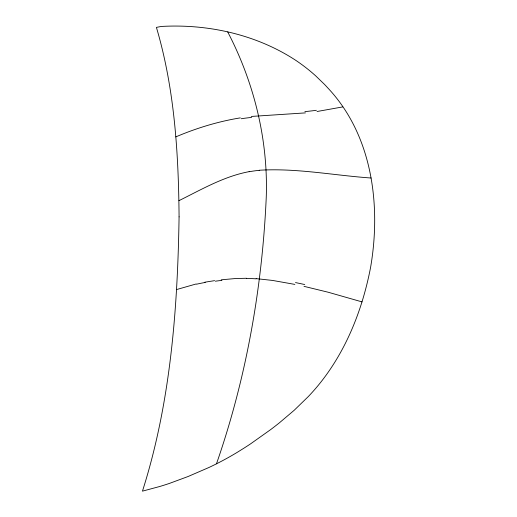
<?xml version="1.0" encoding="UTF-8"?>
<svg xmlns="http://www.w3.org/2000/svg" width="517" height="517" viewBox="0 0 517 517"><rect width="100%" height="100%" fill="white"/><g stroke="black" fill="none" stroke-linecap="round" stroke-linejoin="round"><path stroke-width="0.78" d="M216.474 463.82C246.273 378.237 262.203 287.814 266.249 197.365C268.278 140.017 254.164 82.701 227.706 31.925M178.953 200.661C201.598 189.448 223.958 176.375 249.084 171.657M175.78 136.902C196.447 128.113 218.122 121.495 240.308 117.876M176.652 289.539L196.182 283.969M342.79 106.903L317.031 111.51M204.842 282.198L214.613 280.653M221.192 279.813L235.203 278.56L246.551 278.262M251.262 116.448L305.476 112.887M259.179 170.255C296.635 167.922 333.853 175.418 371.116 178.01M256.109 278.624L272.549 280.434L294.871 284.408M304.002 286.347L328.036 292.195L362.049 301.896M196.615 284.182A131.253 46.892 5.2 0 1 205.255 282.444M215.35 281.19A179.418 68.147 6.4 0 1 221.896 280.376M246.661 278.469A78.183 35.124 8.7 0 1 256.161 278.837M295.491 282.579A283.807 141.516 9.2 0 1 304.739 284.55M316.378 110.295A221.476 149.4 16.5 0 1 304.881 111.601M241.18 118.736A68.225 18.709 -4.8 0 1 251.611 117.411M249.142 171.734A55.261 24.454 -3.1 0 1 259.204 170.345M179.076 216.862C177.635 309.108 170.61 402.762 142.459 491.15L159.52 486.555A263.508 225.78 -35.9 0 0 169.337 483.447L188.046 476.525L208.803 467.549A264.607 227.06 -35.2 0 0 237.309 452.297L243.972 448.149A319.189 266.417 -33.6 0 0 250.68 443.78L270.721 429.556A325.497 270.837 -33.4 0 0 279.432 422.79L294.199 410.272L308.352 396.513A200.35 178.113 -34.6 0 0 315.809 388.261C344.968 354.106 362.262 310.93 370.624 267.179C381.255 205.152 372.356 134.885 327.448 87.56A246.409 212.235 -33.6 0 0 324.482 84.368L315.635 75.818A226.717 195.536 -31.7 0 0 295.814 60.373C256.619 34.658 208.474 23.892 161.963 26.419A32.325 25.488 -23 0 0 160.154 26.664L156.412 27.388C174.565 88.691 178.539 153.252 179.076 216.862"/></g></svg>
